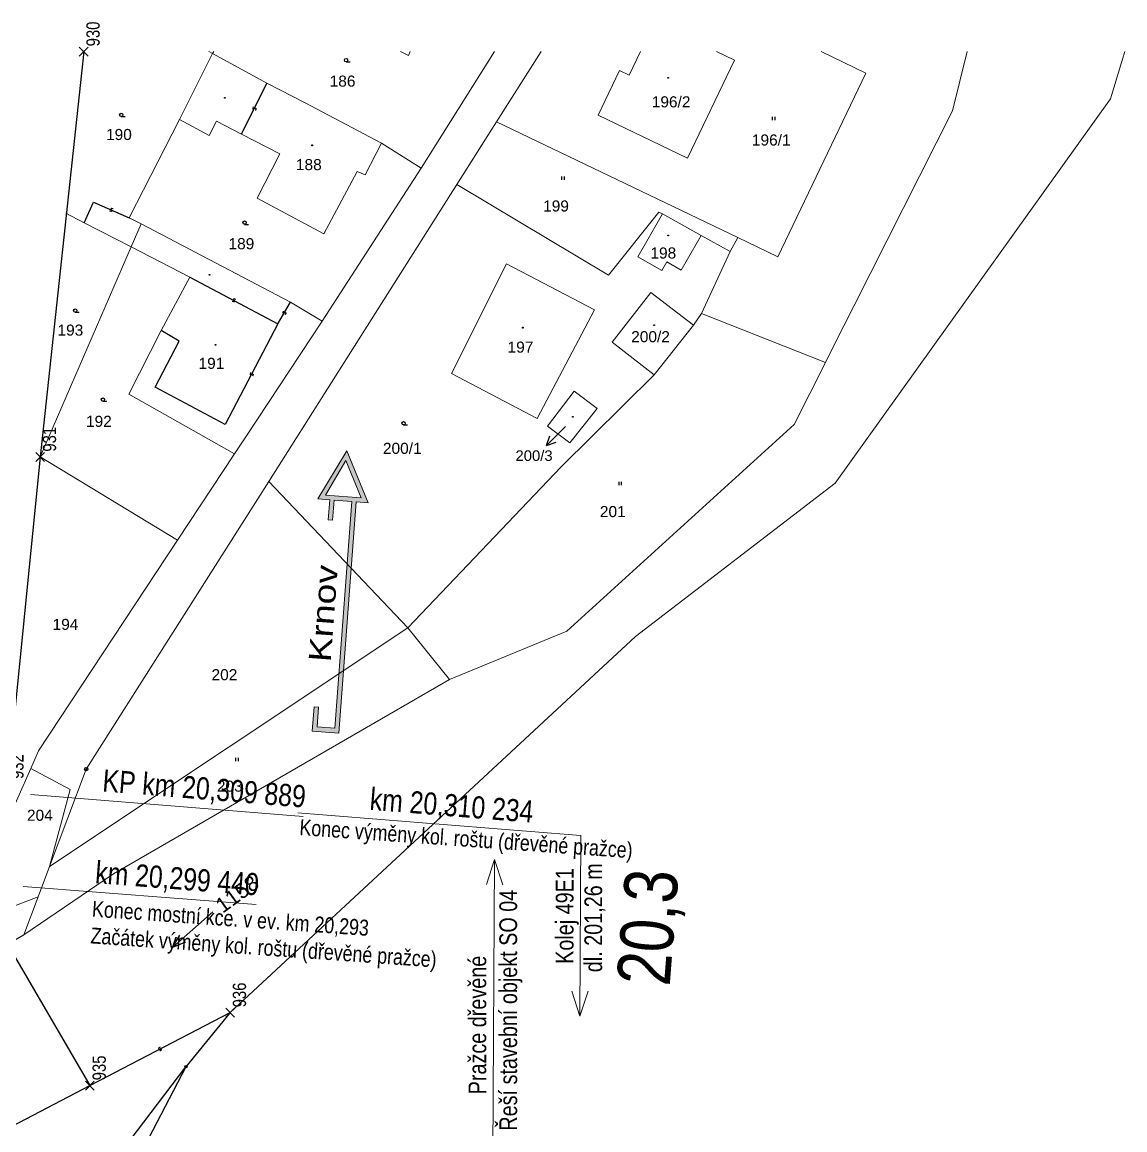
# Model space of a CAD drawing. Header units: millimetres. Extents: x -533422 to -532014, y -1115269 to -1112931.
# Drawn here: x -532549.5 to -532425, y -1113780.2 to -1113655.1 of the extents above; entities that cross this region are included whole.
import ezdxf
from ezdxf.enums import TextEntityAlignment as Align

# ---------------------------------------------------------------- set-up
doc = ezdxf.new("R2010")
doc.units = ezdxf.units.MM
doc.header["$PDMODE"] = 3
doc.header["$PDSIZE"] = 0.5
for name, color, linetype, lineweight in [('1105 mapa KN', 251, 'Continuous', 0), ('drážní pozemek', 4, 'Continuous', 30), ('drážní pozemek body', 1, 'Continuous', 18), ('kladečák', 2, 'Continuous', 15), ('popis PP', 1, 'Continuous', 15), ('SVRSEK', 1, 'Continuous', 20), ('Svršek popis', 1, 'Continuous', 18)]:
    doc.layers.add(name, color=color, linetype=linetype, lineweight=lineweight)
doc.styles.add('ARIAL', font='arial.ttf')
doc.styles.get("Standard").update_dxf_attribs({"font": 'arial.ttf'})

# ---------------------------------------------------------------- blocks, each defined once
blk = doc.blocks.new('Z402')
at = {"color": 0, "lineweight": -2}
for p, q in [((-0.3, 0.3), (0.5, 0.3)), ((-0.3, -0.5), (-0.3, 0.3)), ((0.5, 0.3), (0.5, -0.5)), ((0.5, -0.5), (-0.3, -0.5))]:
    blk.add_line(p, q, dxfattribs=at)
blk = doc.blocks.new('Z101')
at = {"color": 0, "lineweight": -2}
for radius in [1.88, 0.025]:
    blk.add_circle((0, 0), radius, dxfattribs=at)
blk = doc.blocks.new('Z105')
at = {"color": 0, "lineweight": -2}
for radius in [1.25, 0.025]:
    blk.add_circle((0, 0), radius, dxfattribs=at)
blk = doc.blocks.new('Z3040')
at = {"color": 0, "lineweight": -2}
blk.add_line((0, 0), (4.4, 0), dxfattribs=at)
blk.add_circle((0, 1.9), 1.88, dxfattribs=at)
blk = doc.blocks.new('Z3060')
at = {"color": 0, "lineweight": -2}
for p, q in [((-1.3, 0), (-1.3, 3.8)), ((1.3, 3.8), (1.3, 0))]:
    blk.add_line(p, q, dxfattribs=at)
blk = doc.blocks.new('Z61')
at = {"color": 0, "lineweight": -2}
for p, q in [((0, 30), (-5, 20)), ((0, 0), (0, 30)), ((0, 30), (5, 20))]:
    blk.add_line(p, q, dxfattribs=at)
blk = doc.blocks.new('Z802')
at = {"color": 0, "lineweight": -2}
for p, q in [((-30, 0), (30, 0)), ((30, 0), (15, 5)), ((30, 0), (15, -5))]:
    blk.add_line(p, q, dxfattribs=at)
blk = doc.blocks.new('Z218')
at = {"color": 0, "lineweight": -2}
for p, q in [((-0.5, 1.7), (-1, 1.3)), ((-1, 1.3), (-1, 0.8)), ((-1, 0.8), (-0.5, 0.3)), ((1.3, 2), (-0.5, 1.7)), ((-0.5, 0.3), (0.5, -0.3)), ((0.5, -1.7), (-1.3, -2)), ((0.5, -0.3), (1, -0.8)), ((1, -1.3), (0.5, -1.7)), ((1, -0.8), (1, -1.3))]:
    blk.add_line(p, q, dxfattribs=at)

msp = doc.modelspace()

# ---------------------------------------------------------------- hatches: boundary and pattern name
at = {"layer": 'popis PP', "ltscale": 0.5}
h = msp.add_hatch(color=11, dxfattribs=at)
h.dxf.hatch_style = 1
h.paths.add_polyline_path([(-532512.8351, -1113703.5144), (-532516.0888, -1113708.956), (-532514.7571, -1113709.0564), (-532514.9263, -1113711.3), (-532514.4277, -1113711.3376), (-532514.2586, -1113709.094), (-532512.2642, -1113709.2443), (-532514.1944, -1113734.8484), (-532516.1888, -1113734.6981), (-532516.0196, -1113732.4545), (-532516.5182, -1113732.4169), (-532516.7249, -1113735.1591), (-532513.7334, -1113735.3846), (-532511.7656, -1113709.2819), (-532510.434, -1113709.3823)])
h.paths.add_polyline_path([(-532515.2445, -1113708.5182), (-532512.9191, -1113704.6292), (-532511.2031, -1113708.8229)], flags=16)

# ---------------------------------------------------------------- linework, layer by layer
at = {"layer": '1105 mapa KN', "color": 9, "lineweight": 13}
for p, q in [((-532531.7, -1113666.1), (-532527.98, -1113658.65)), ((-532528.3943, -1113658.4389), (-532527.98, -1113658.65)), ((-532527.98, -1113658.65), (-532527.8563, -1113658.4389)), ((-532527.98, -1113658.65), (-532521.84, -1113661.98)), ((-532505.88, -1113658.87), (-532506.7528, -1113658.4389)), ((-532505.6631, -1113658.4389), (-532505.88, -1113658.87)), ((-532504.45, -1113671.6), (-532496.1566, -1113658.4389)), ((-532495.95, -1113666.36), (-532490.887, -1113658.4389)), ((-532480.95, -1113661.08), (-532479.6782, -1113658.4389)), ((-532471.0932, -1113658.4389), (-532469.07, -1113659.4)), ((-532454.24, -1113660.87), (-532459.3031, -1113658.4389)), ((-532442.8171, -1113658.4389), (-532444.47, -1113665.12)), ((-532426.65, -1113663.77), (-532425.023, -1113658.4389)), ((-532469.07, -1113659.4), (-532474.37, -1113670.45)), ((-532484.47, -1113665.61), (-532482.04, -1113660.55)), ((-532482.04, -1113660.55), (-532480.95, -1113661.08)), ((-532464.19, -1113681.6), (-532454.24, -1113660.87)), ((-532521.84, -1113661.98), (-532517.54, -1113664.22)), ((-532517.54, -1113664.22), (-532508.9, -1113668.77)), ((-532457.71, -1113707.16), (-532426.65, -1113663.77)), ((-532537.38, -1113677.19), (-532531.7, -1113666.1)), ((-532531.7, -1113666.1), (-532528.36, -1113667.9)), ((-532474.37, -1113670.45), (-532484.47, -1113665.61)), ((-532444.47, -1113665.12), (-532455.6, -1113687.17)), ((-532528.36, -1113667.9), (-532527.53, -1113666.3)), ((-532527.53, -1113666.3), (-532524.71, -1113667.75)), ((-532500.42, -1113673.44), (-532496.48, -1113667.21)), ((-532496.48, -1113667.21), (-532495.95, -1113666.36)), ((-532468.7, -1113679.44), (-532495.95, -1113666.36)), ((-532524.71, -1113667.75), (-532520.38, -1113669.97)), ((-532520.38, -1113669.97), (-532522.95, -1113674.98)), ((-532510.74, -1113672.36), (-532508.9, -1113668.77)), ((-532508.9, -1113668.77), (-532504.45, -1113671.6)), ((-532515.62, -1113688.88), (-532504.45, -1113671.6)), ((-532515.42, -1113679.03), (-532511.66, -1113671.96)), ((-532511.66, -1113671.96), (-532510.74, -1113672.36)), ((-532521.62, -1113706.97), (-532500.42, -1113673.44)), ((-532500.42, -1113673.44), (-532483.28, -1113683.67)), ((-532522.95, -1113674.98), (-532515.42, -1113679.03)), ((-532544.55, -1113676.69), (-532542.47, -1113677.76)), ((-532537.38, -1113677.19), (-532536.05, -1113677.89)), ((-532483.28, -1113683.67), (-532477.62, -1113676.55)), ((-532477.22, -1113676.75), (-532479.99, -1113681.6)), ((-532477.62, -1113676.55), (-532477.22, -1113676.75)), ((-532477.22, -1113676.75), (-532472.84, -1113679.19)), ((-532542.47, -1113677.76), (-532537.17, -1113680.48)), ((-532536.05, -1113677.89), (-532537.17, -1113680.48)), ((-532536.05, -1113677.89), (-532519.17, -1113686.72)), ((-532475.08, -1113683.1), (-532472.84, -1113679.19)), ((-532472.84, -1113679.19), (-532469.56, -1113681.01)), ((-532469.56, -1113681.01), (-532468.7, -1113679.44)), ((-532468.7, -1113679.44), (-532464.19, -1113681.6)), ((-532537.17, -1113680.48), (-532547.44, -1113704.21)), ((-532537.17, -1113680.48), (-532530.54, -1113683.89)), ((-532469.56, -1113681.01), (-532472.81, -1113688)), ((-532501.03, -1113694.8), (-532494.81, -1113682.39)), ((-532494.81, -1113682.39), (-532484.87, -1113687.61)), ((-532479.99, -1113681.6), (-532477.27, -1113683.15)), ((-532477.27, -1113683.15), (-532476.73, -1113682.18)), ((-532476.73, -1113682.18), (-532475.08, -1113683.1)), ((-532530.54, -1113683.89), (-532533.78, -1113689.94)), ((-532482.88, -1113691.25), (-532478.52, -1113685.62)), ((-532478.52, -1113685.62), (-532473.72, -1113689.34)), ((-532519.17, -1113686.72), (-532515.62, -1113688.88)), ((-532455.6, -1113687.17), (-532457.86, -1113691.63)), ((-532484.87, -1113687.61), (-532491.35, -1113699.87)), ((-532472.81, -1113688), (-532473.72, -1113689.34)), ((-532472.81, -1113688), (-532458.82, -1113693.55)), ((-532533.78, -1113689.94), (-532537.42, -1113697.12)), ((-532524.15, -1113701.82), (-532515.62, -1113688.88)), ((-532473.72, -1113689.34), (-532478.13, -1113694.93)), ((-532478.13, -1113694.93), (-532482.88, -1113691.25)), ((-532457.86, -1113691.63), (-532458.82, -1113693.55)), ((-532458.82, -1113693.55), (-532462.36, -1113700.56)), ((-532491.35, -1113699.87), (-532501.03, -1113694.8)), ((-532478.13, -1113694.93), (-532488.65, -1113705.31)), ((-532537.42, -1113697.12), (-532525.49, -1113703.85)), ((-532490.17, -1113700.72), (-532487.17, -1113696.78)), ((-532487.17, -1113696.78), (-532484.57, -1113698.75)), ((-532484.57, -1113698.75), (-532487.65, -1113702.61)), ((-532487.65, -1113702.61), (-532490.17, -1113700.72)), ((-532462.36, -1113700.56), (-532488.01, -1113723.87)), ((-532525.49, -1113703.85), (-532524.15, -1113701.82)), ((-532547.44, -1113704.21), (-532531.93, -1113713.62)), ((-532531.93, -1113713.62), (-532525.49, -1113703.85)), ((-532488.65, -1113705.31), (-532505.94, -1113723.49)), ((-532542.23, -1113739.45), (-532521.62, -1113706.97)), ((-532521.62, -1113706.97), (-532505.94, -1113723.49)), ((-532480.25, -1113724.5), (-532457.71, -1113707.16)), ((-532547.61, -1113737.4), (-532531.93, -1113713.62)), ((-532505.94, -1113723.49), (-532546.39, -1113750.47)), ((-532505.94, -1113723.49), (-532501.25, -1113729.33)), ((-532526, -1113766.96), (-532480.25, -1113724.5)), ((-532488.01, -1113723.87), (-532501.25, -1113729.33)), ((-532501.25, -1113729.33), (-532539.15, -1113751.29)), ((-532548.48, -1113739.39), (-532547.61, -1113737.4)), ((-532551.41, -1113746.02), (-532548.48, -1113739.39)), ((-532548.48, -1113739.39), (-532544.05, -1113741.76)), ((-532546.39, -1113750.47), (-532542.23, -1113739.45)), ((-532544.05, -1113741.76), (-532546.39, -1113750.47)), ((-532539.15, -1113751.29), (-532549.29, -1113758.18)), ((-532547.67, -1113753.89), (-532546.39, -1113750.47)), ((-532547.67, -1113753.89), (-532553.03, -1113755.91)), ((-532549.29, -1113758.18), (-532547.67, -1113753.89)), ((-532530.98, -1113773.07), (-532526, -1113766.96))]:
    msp.add_line(p, q, dxfattribs=at)
at = {"layer": '1105 mapa KN', "color": 9, "lineweight": -3}
for p, q in [((-532524.71, -1113667.75), (-532521.84, -1113661.98)), ((-532542.47, -1113677.76), (-532541.41, -1113675.43)), ((-532541.41, -1113675.43), (-532537.38, -1113677.19)), ((-532530.54, -1113683.89), (-532520.61, -1113689.17)), ((-532520.61, -1113689.17), (-532519.17, -1113686.72)), ((-532531.75, -1113691.13), (-532533.78, -1113689.94)), ((-532520.61, -1113689.17), (-532526.55, -1113700.56)), ((-532534.45, -1113696.34), (-532531.75, -1113691.13)), ((-532526.55, -1113700.56), (-532534.45, -1113696.34)), ((-532551.11, -1113759.22), (-532549.29, -1113758.18)), ((-532541.83, -1113775.2), (-532526, -1113766.96)), ((-532583.75, -1113797.04), (-532541.83, -1113775.2))]:
    msp.add_line(p, q, dxfattribs=at)
at = {"layer": 'drážní pozemek'}
for points in [[(-532542.5227, -1113658.4389), (-532547.44, -1113704.21), (-532551.115, -1113741.175), (-532551.41, -1113746.02), (-532553.03, -1113755.91), (-532551.11, -1113759.22), (-532541.83, -1113775.2), (-532526, -1113766.96)], [(-532526, -1113766.96), (-532530.98, -1113773.07)], [(-532529.0025, -1113945.33), (-532530.42, -1113935.0175), (-532538.0721, -1113922.9113), (-532546.68, -1113906.51), (-532550.25, -1113901.86), (-532580.39, -1113880.83), (-532597.41, -1113889.48), (-532617.5, -1113903.49), (-532582, -1113848.57), (-532568.73, -1113822.76), (-532530.98, -1113773.07), (-532548.8325, -1113807.33), (-532541.5989, -1113823.0723), (-532536.2725, -1113849.71), (-532528.2571, -1113879.1306), (-532521.9, -1113901.1475), (-532515.5275, -1113913.05), (-532495.7013, -1113932.2121), (-532507.56, -1113951.14)]]:
    msp.add_lwpolyline(points, dxfattribs=at)
at = {"layer": 'drážní pozemek body'}
for p in [(-532542.5227, -1113658.4389), (-532547.44, -1113704.21), (-532526, -1113766.96), (-532541.83, -1113775.2)]:
    msp.add_point(p, dxfattribs=at)
at = {"layer": 'kladečák', "color": 1}
for p, q in [((-532492.0962, -1113746.5093, -36.7226), (-532486.4288, -1113746.9646, -36.7226)), ((-532486.5156, -1113767.3552, -36.7226), (-532486.4288, -1113746.9646, -36.7226)), ((-532496.1452, -1113749.6802), (-532497.0794, -1113752.5063)), ((-532496.3749, -1113784.2877), (-532496.1452, -1113749.6802)), ((-532496.1452, -1113749.6802), (-532495.2394, -1113752.5155)), ((-532486.5156, -1113767.3552, -36.7226), (-532487.427, -1113764.5217, -36.7226)), ((-532486.5156, -1113767.3552, -36.7226), (-532485.587, -1113764.5273, -36.7226))]:
    msp.add_line(p, q, dxfattribs=at)
at = {"layer": 'popis PP', "color": 1}
for points in [[(-532514.9263, -1113711.3), (-532514.4277, -1113711.3376), (-532514.2586, -1113709.094), (-532512.2642, -1113709.2443), (-532514.1944, -1113734.8484), (-532516.1888, -1113734.6981), (-532516.0196, -1113732.4545), (-532516.5182, -1113732.4169), (-532516.7249, -1113735.1591), (-532513.7334, -1113735.3846), (-532511.7656, -1113709.2819), (-532510.434, -1113709.3823), (-532512.8351, -1113703.5144), (-532516.0888, -1113708.956), (-532514.7571, -1113709.0564)], [(-532515.2487, -1113708.5164), (-532511.2074, -1113708.821), (-532512.9234, -1113704.6274)]]:
    msp.add_lwpolyline(points, close=True, dxfattribs=at)
at = {"layer": 'SVRSEK', "color": 1}
msp.add_line((-532548.5271, -1113742.3257), (-532517.7613, -1113744.7974), dxfattribs=at)
at = {"layer": 'Svršek popis', "color": 1}
for p, q in [((-532518.3609, -1113744.3992, -36.7226), (-532492.0962, -1113746.5093, -36.7226)), ((-532549.3499, -1113752.7131), (-532523.07, -1113754.7333)), ((-532549.3499, -1113752.7131), (-532523.07, -1113754.7333)), ((-532549.3405, -1113752.7088, 356.4675), (-532523.0676, -1113754.7308, 356.4675))]:
    msp.add_line(p, q, dxfattribs=at)

# ---------------------------------------------------------------- block references
at = {"layer": '1105 mapa KN', "color": 9, "lineweight": -3, "xscale": 0.1, "yscale": 0.1, "zscale": 0.1}
for name, p in [('Z3040', (-532512.91, -1113659.59)), ('Z402', (-532476.56, -1113661.39)), ('Z402', (-532526.62, -1113663.65)), ('Z3040', (-532538.28, -1113665.78)), ('Z3060', (-532464.65, -1113666.19)), ('Z402', (-532516.75, -1113669.01)), ('Z3060', (-532488.44, -1113672.92)), ('Z3040', (-532524.36, -1113677.94)), ('Z402', (-532476.57, -1113679.18)), ('Z402', (-532528.33, -1113683.63)), ('Z3040', (-532543.47, -1113687.87)), ('Z402', (-532492.99, -1113689.6)), ('Z402', (-532478.14, -1113689.31)), ('Z402', (-532527.65, -1113691.53)), ('Z3040', (-532540.35, -1113697.92)), ('Z402', (-532487.34, -1113699.67)), ('Z3040', (-532506.42, -1113700.59)), ('Z3060', (-532481.98, -1113707.41)), ('Z3060', (-532525.22, -1113738.56)), ('Z101', (-532542.23, -1113739.45)), ('Z105', (-532530.98, -1113773.07)), ('Z105', (-532530.98, -1113773.07))]:
    msp.add_blockref(name, p, dxfattribs=at)
for name, p, rotation in [('Z218', (-532523.27, -1113664.87), 63.55420000000001), ('Z218', (-532539.4, -1113676.31), 336.4079), ('Z218', (-532525.57, -1113686.53), 331.9994), ('Z218', (-532519.89, -1113687.94), 59.55490000000001), ('Z218', (-532523.58, -1113694.87), 62.45750000000001), ('Z61', (-532488.15, -1113700.78), 134.8893), ('Z802', (-532530.21, -1113757.58), 221.4604), ('Z218', (-532533.92, -1113771.08), 27.4984)]:
    msp.add_blockref(name, p, dxfattribs=dict(at, rotation=rotation))

# ---------------------------------------------------------------- texts
at = {"layer": '1105 mapa KN', "color": 9, "lineweight": -3}
for s, p in [('186', (-532513.31, -1113662.39)), ('196/2', (-532476.23, -1113664.73)), ('190', (-532538.55, -1113668.42)), ('196/1', (-532464.93, -1113669.04)), ('188', (-532517.12, -1113671.82)), ('199', (-532489.22, -1113676.49)), ('189', (-532524.73, -1113680.75)), ('198', (-532477.11, -1113681.8)), ('193', (-532544.03, -1113690.51)), ('200/2', (-532478.55, -1113691.25)), ('197', (-532493.23, -1113692.43)), ('191', (-532528.11, -1113694.26)), ('192', (-532540.81, -1113700.81)), ('200/1', (-532506.57, -1113703.86)), ('201', (-532482.81, -1113711)), ('194', (-532544.58, -1113723.74)), ('202', (-532526.64, -1113729.42)), ('203', (-532526.04, -1113742.01)), ('204', (-532547.4729, -1113745.2906))]:
    msp.add_text(s, height=1.25, dxfattribs=at).set_placement(p, align=Align.CENTER)
msp.add_text('200/3', height=1.2, dxfattribs=at).set_placement((-532491.7, -1113704.06), align=Align.MIDDLE_CENTER)
msp.add_text('1158', height=1.7, rotation=36, dxfattribs=at).set_placement((-532524.71, -1113754.25), align=Align.CENTER)
at = {"layer": 'drážní pozemek body', "width": 0.8}
for s, p in [('930', (-532542.2227, -1113657.8389)), ('931', (-532547.14, -1113703.61)), ('932', (-532550.815, -1113740.575)), ('936', (-532525.7, -1113766.36)), ('935', (-532541.53, -1113774.6))]:
    msp.add_text(s, height=1.5, rotation=90, dxfattribs=at).set_placement(p, align=Align.TOP_LEFT)
at = {"layer": 'kladečák', "color": 5, "ltscale": 0.5, "width": 0.8}
for s, p in [('Kolej 49E1', (-532487.248, -1113761.4481, -36.7226)), ('dl. 201,26 m', (-532484.0161, -1113762.3929, -36.7226))]:
    msp.add_text(s, height=2, rotation=89.984947, dxfattribs=at).set_placement(p)
at = {"layer": 'kladečák', "color": 1, "ltscale": 0.5, "width": 0.8}
for s, p in [('Řeší stavební objekt SO 04', (-532493.6125, -1113780.2863)), ('Pražce dřevěné', (-532497.0952, -1113776.1841))]:
    msp.add_text(s, height=2, rotation=90, dxfattribs=at).set_placement(p)
at = {"layer": 'popis PP', "color": 1, "insert": (-532515.4732, -1113721.8802), "char_height": 2.5, "width": 39.816067, "attachment_point": 5, "rotation": 85.688848, "style": 'ARIAL'}
msp.add_mtext('{\\W1.2;Krnov}', dxfattribs=at)
at = {"layer": 'SVRSEK', "color": 1, "width": 0.8}
msp.add_text('KP km 20,309 889', height=2.5, rotation=355.406827, dxfattribs=at).set_placement((-532540.4727, -1113741.9696))
at = {"layer": 'Svršek popis', "color": 1, "width": 0.8}
for s, height, rotation, p in [('km 20,310 234', 2.5, 355.406827, (-532510.3065, -1113744.0431, -36.7226)), ('Konec výměny kol. roštu (dřevěné pražce)', 1.8, 356, (-532518.2213, -1113746.9033)), ('km 20,299 440', 2.5, 355.599233, (-532541.2873, -1113752.3256, 356.4675)), ('Konec mostní kce. v ev. km 20,293', 1.8, 356, (-532541.6313, -1113756.1162)), ('Začátek výměny kol. roštu (dřevěné pražce)', 1.8, 356, (-532541.7913, -1113759.1318))]:
    msp.add_text(s, height=height, rotation=rotation, dxfattribs=at).set_placement(p)
msp.add_text('20,3', height=6, rotation=85.57913, dxfattribs=at).set_placement((-532475.893, -1113757.5438), align=Align.CENTER)

doc.saveas('drawing.dxf')
